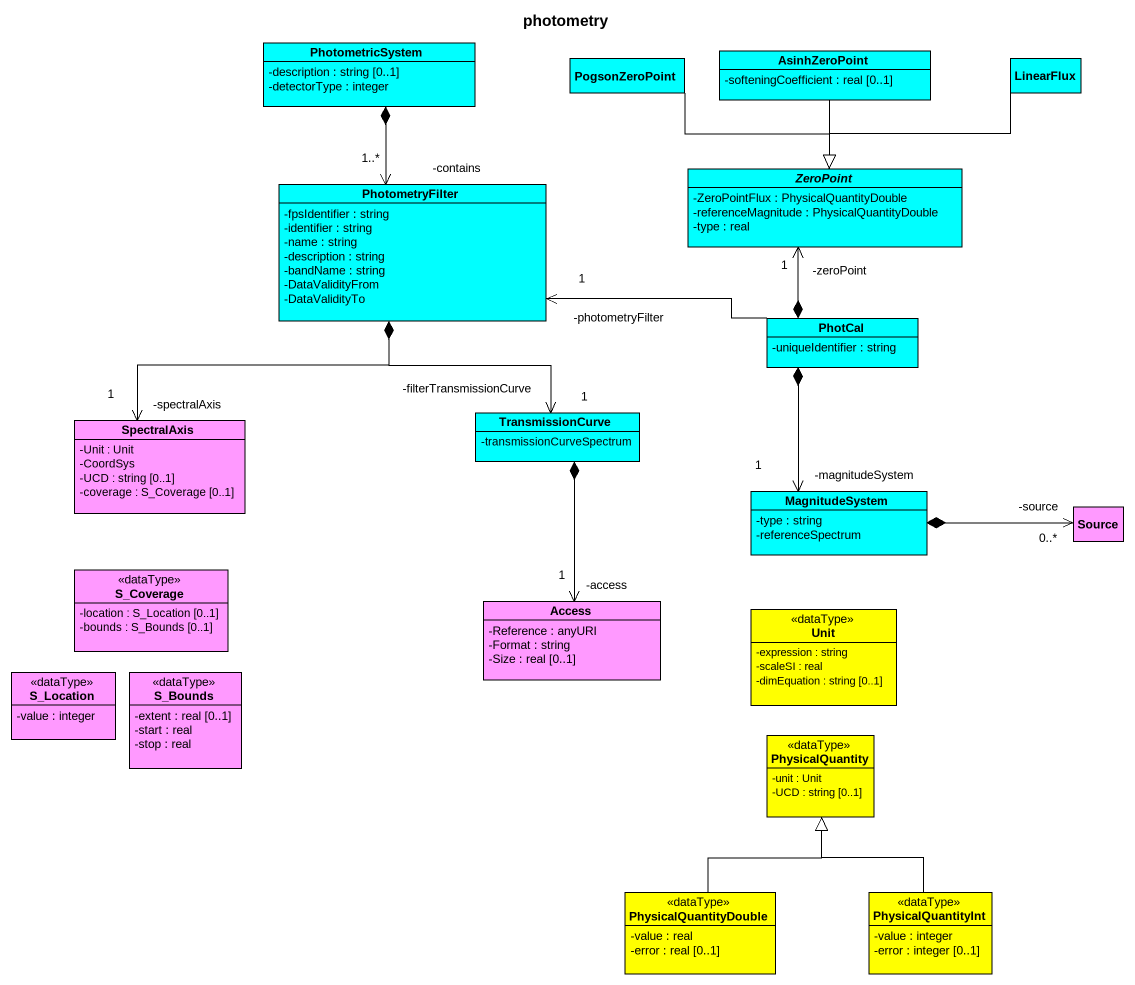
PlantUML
@startuml
title photometry
hide circle
hide empty members
skinparam classAttributeIconSize 0
class PhotometricSystem #00FFFF {
  -description : string [0..1]
  -detectorType : integer
}
class PogsonZeroPoint #00FFFF
class AsinhZeroPoint #00FFFF {
  -softeningCoefficient : real [0..1]
}
class LinearFlux #00FFFF
abstract class ZeroPoint #00FFFF {
  -ZeroPointFlux : PhysicalQuantityDouble
  -referenceMagnitude : PhysicalQuantityDouble
  -type : real
}
class PhotometryFilter #00FFFF {
  -fpsIdentifier : string
  -identifier : string
  -name : string
  -description : string
  -bandName : string
  -DataValidityFrom
  -DataValidityTo
}
class PhotCal #00FFFF {
  -uniqueIdentifier : string
}
class SpectralAxis #FF99FF {
  -Unit : Unit
  -CoordSys
  -UCD : string [0..1]
  -coverage : S_Coverage [0..1]
}
class TransmissionCurve #00FFFF {
  -transmissionCurveSpectrum
}
class MagnitudeSystem #00FFFF {
  -type : string
  -referenceSpectrum
}
class Source #FF99FF
class S_Coverage <<dataType>> #FF99FF {
  -location : S_Location [0..1]
  -bounds : S_Bounds [0..1]
}
class Access #FF99FF {
  -Reference : anyURI
  -Format : string
  -Size : real [0..1]
}
class Unit <<dataType>> #FFFF00 {
  -expression : string
  -scaleSI : real
  -dimEquation : string [0..1]
}
class S_Location <<dataType>> #FF99FF {
  -value : integer
}
class S_Bounds <<dataType>> #FF99FF {
  -extent : real [0..1]
  -start : real
  -stop : real
}
class PhysicalQuantity <<dataType>> #FFFF00 {
  -unit : Unit
  -UCD : string [0..1]
}
class PhysicalQuantityDouble <<dataType>> #FFFF00 {
  -value : real
  -error : real [0..1]
}
class PhysicalQuantityInt <<dataType>> #FFFF00 {
  -value : integer
  -error : integer [0..1]
}
PhotometricSystem *--> "-contains\n1..*" PhotometryFilter
PogsonZeroPoint --|> ZeroPoint
AsinhZeroPoint --|> ZeroPoint
LinearFlux -left-|> ZeroPoint
PhotometryFilter *--> "-spectralAxis\n1" SpectralAxis
PhotometryFilter *--> "-filterTransmissionCurve\n1" TransmissionCurve
PhotCal *-up-> "-zeroPoint\n1" ZeroPoint
PhotCal -left-> "-photometryFilter\n1" PhotometryFilter
PhotCal *--> "-magnitudeSystem\n1" MagnitudeSystem
TransmissionCurve *--> "-access\n1" Access
MagnitudeSystem *-right-> "-source\n0..*" Source
PhysicalQuantityDouble -up-|> PhysicalQuantity
PhysicalQuantityInt -up-|> PhysicalQuantity
@enduml
